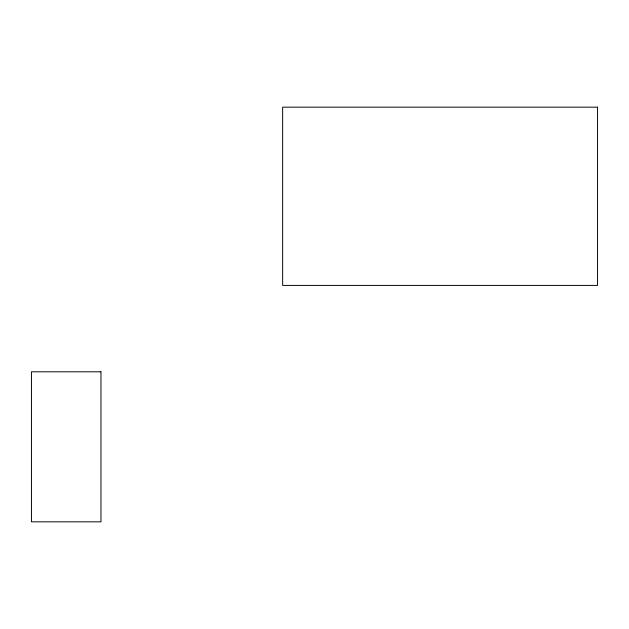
<?xml version="1.0" encoding="UTF-8"?>
<svg xmlns="http://www.w3.org/2000/svg" width="629" height="629" viewBox="0 0 629 629"><rect width="100%" height="100%" fill="white"/><g stroke="black" fill="none" stroke-linecap="round" stroke-linejoin="round"><path stroke-width="0.94" d="M597.55 107.166L282.641 107.166L282.641 285.417L597.55 285.417L597.55 107.166M100.97 371.802L31.45 371.802L31.45 521.834L100.97 521.834L100.97 371.802"/></g></svg>
